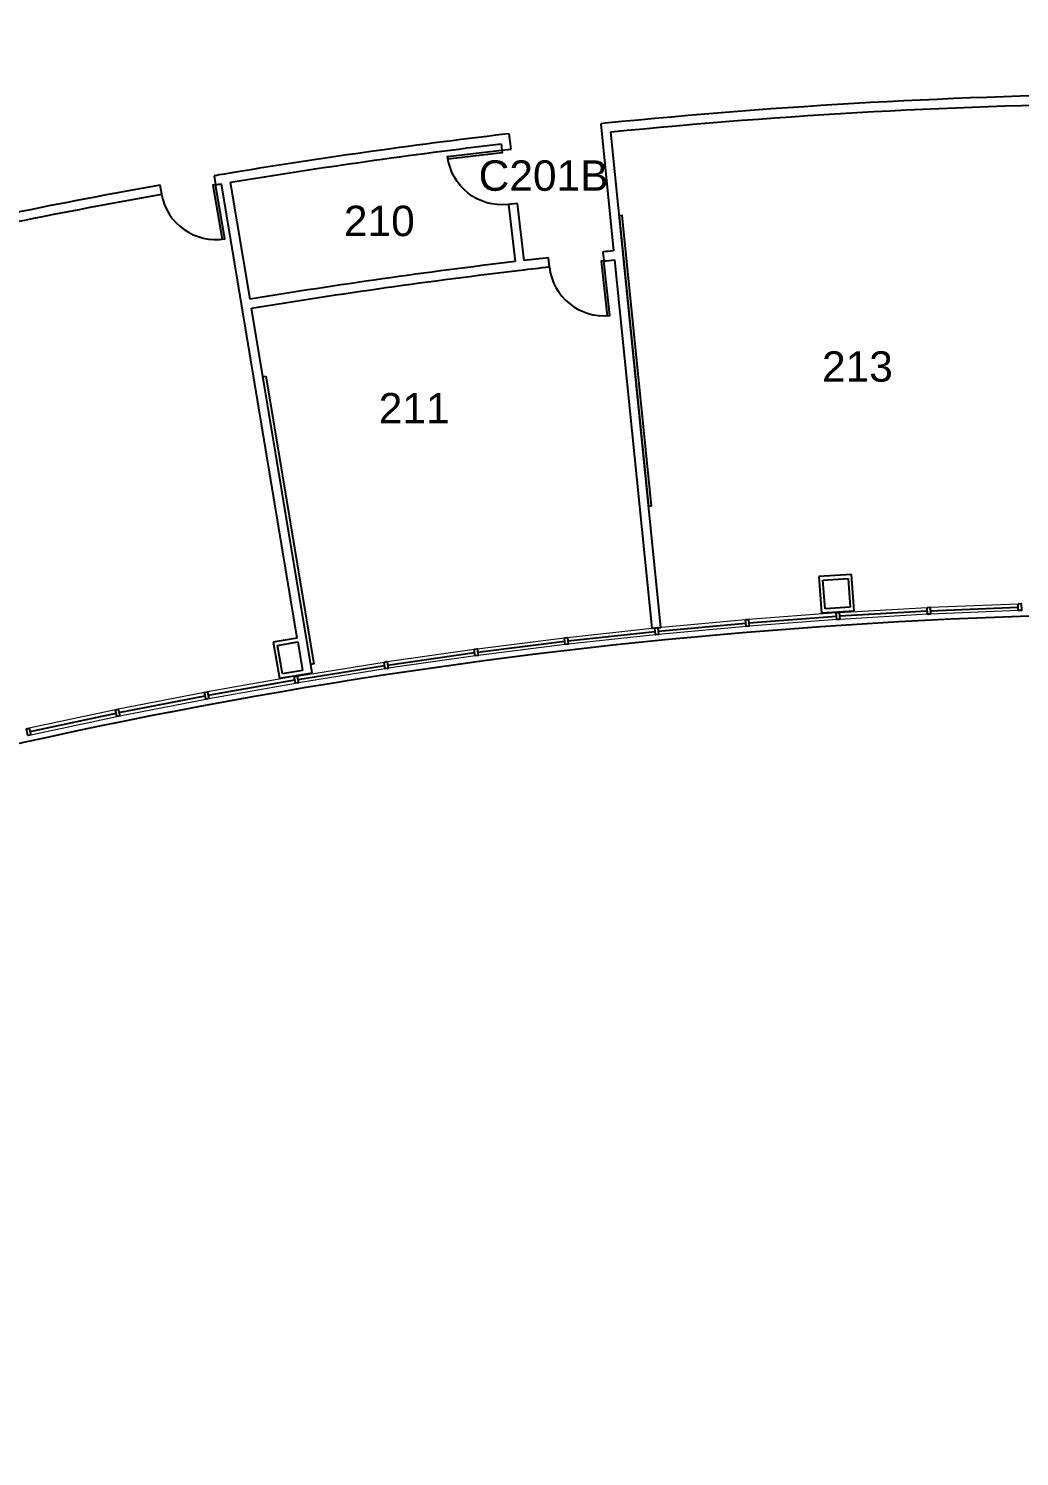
# Model space of a CAD drawing. Header units: inches. Extents: x -60 to 4788, y -1491 to 1233.
# Drawn here: x 2386 to 3038, y -968 to -29 of the extents above; entities that cross this region are included whole.
import ezdxf

# ---------------------------------------------------------------- set-up
doc = ezdxf.new("R2010")
doc.units = ezdxf.units.IN
doc.header["$LTSCALE"] = 48
doc.header["$MEASUREMENT"] = 0
doc.layers.add('A-Anno-Note', color=231, linetype='Continuous', lineweight=25)
doc.layers.add('A-FLOR-CASE', color=3, linetype='Continuous', lineweight=25)
for name, color, linetype in [('A-DOOR', 4, 'Continuous'), ('A-GLAZ', 3, 'Continuous'), ('A-WALL', 5, 'Continuous'), ('A-WALL-JAMB', 6, 'Continuous')]:
    doc.layers.add(name, color=color, linetype=linetype)

# ---------------------------------------------------------------- blocks, each defined once
blk = doc.blocks.new('*U433')
at = {"linetype": 'ByBlock', "lineweight": -2}
for p, q in [((13.51, 1.25), (-2.51, 1.25)), ((0.01, -1.25), (13.5, -1.25))]:
    blk.add_line(p, q, dxfattribs=at)
at = {"lineweight": -2}
for p, q in [((13.51, 1.25), (-2.51, 1.25)), ((0.01, -1.25), (13.5, -1.25))]:
    blk.add_line(p, q, dxfattribs=at)
blk = doc.blocks.new('*U434')
at = {"linetype": 'ByBlock', "lineweight": -2}
for p, q in [((20.25, 0), (1.25, 0)), ((-1.26, -2.5), (22.74, -2.5))]:
    blk.add_line(p, q, dxfattribs=at)
at = {"lineweight": -2}
for p, q in [((20.25, 0), (1.25, 0)), ((-1.26, -2.5), (22.74, -2.5))]:
    blk.add_line(p, q, dxfattribs=at)
blk = doc.blocks.new('*U435')
at = {"linetype": 'ByBlock', "lineweight": -2}
for p, q in [((-1.27, -2.5), (22.73, -2.5)), ((20.25, 0), (1.25, 0))]:
    blk.add_line(p, q, dxfattribs=at)
at = {"lineweight": -2}
for p, q in [((-1.27, -2.5), (22.73, -2.5)), ((20.25, 0), (1.25, 0))]:
    blk.add_line(p, q, dxfattribs=at)
blk = doc.blocks.new('*U436')
at = {"linetype": 'ByBlock', "lineweight": -2}
for p, q in [((19.15, 1.25), (-2.52, 1.25)), ((0.02, -1.25), (16.68, -1.25))]:
    blk.add_line(p, q, dxfattribs=at)
at = {"lineweight": -2}
for p, q in [((19.15, 1.25), (-2.52, 1.25)), ((0.02, -1.25), (16.68, -1.25))]:
    blk.add_line(p, q, dxfattribs=at)
blk = doc.blocks.new('*U437')
at = {"linetype": 'ByBlock', "lineweight": -2}
for p, q in [((20.25, 0), (1.25, 0)), ((-1.28, -2.5), (22.72, -2.5))]:
    blk.add_line(p, q, dxfattribs=at)
at = {"lineweight": -2}
for p, q in [((20.25, 0), (1.25, 0)), ((-1.28, -2.5), (22.72, -2.5))]:
    blk.add_line(p, q, dxfattribs=at)
blk = doc.blocks.new('*U445')
at = {"linetype": 'ByBlock', "lineweight": -2}
for p, q in [((10.1, -5.99), (10.06, 0.01)), ((46.06, 0.28), (46.1, -5.72))]:
    blk.add_line(p, q, dxfattribs=at)
at = {"lineweight": -2}
for p, q in [((10.1, -5.99), (10.06, 0.01)), ((46.06, 0.28), (46.1, -5.72))]:
    blk.add_line(p, q, dxfattribs=at)
at = {"linetype": 'ByBlock', "lineweight": -2, "extrusion": (-1.3248e-41, 5.88351e-41, -1)}
for start, end in [(269.84877, 269.95489), (269.02131, 269.30739), (266.33211, 269.02131)]:
    blk.add_arc((0, 3810), 3810, start, end, dxfattribs=at)
at = {"lineweight": -2, "extrusion": (-1.3248e-41, 5.88351e-41, -1)}
for start, end in [(269.84877, 269.95489), (269.02131, 269.30739), (266.33211, 269.02131)]:
    blk.add_arc((0, 3810), 3810, start, end, dxfattribs=at)
at = {"linetype": 'ByBlock', "lineweight": -2}
for start, end in [(271.02374, 273.66796), (270.04511, 270.15165), (270.69218, 270.93365)]:
    blk.add_arc((0, 3810), 3816, start, end, dxfattribs=at)
at = {"lineweight": -2}
for start, end in [(271.02374, 273.66796), (270.04511, 270.15165), (270.69218, 270.93365)]:
    blk.add_arc((0, 3810), 3816, start, end, dxfattribs=at)
blk = doc.blocks.new('*U447')
at = {"linetype": 'ByBlock', "lineweight": -2}
for p, q in [((0, 3), (0, -3)), ((243.51, 3), (0, 3)), ((333.51, 3), (249.51, 3)), ((0, -3), (327.5, -3))]:
    blk.add_line(p, q, dxfattribs=at)
at = {"lineweight": -2}
for p, q in [((0, 3), (0, -3)), ((243.51, 3), (0, 3)), ((333.51, 3), (249.51, 3)), ((0, -3), (327.5, -3))]:
    blk.add_line(p, q, dxfattribs=at)
blk = doc.blocks.new('*U448')
at = {"linetype": 'ByBlock', "lineweight": -2}
for p, q in [((22.01, 3), (3.01, 3)), ((24.51, 3), (327.5, 3)), ((0.52, -3), (243.5, -3)), ((249.5, -3), (327.5, -3))]:
    blk.add_line(p, q, dxfattribs=at)
at = {"lineweight": -2}
for p, q in [((22.01, 3), (3.01, 3)), ((24.51, 3), (327.5, 3)), ((0.52, -3), (243.5, -3)), ((249.5, -3), (327.5, -3))]:
    blk.add_line(p, q, dxfattribs=at)
blk = doc.blocks.new('*U450')
at = {"linetype": 'ByBlock', "lineweight": -2}
for p, q in [((43.87, 3), (6, 3)), ((43.87, -3), (43.87, 3)), ((79.87, 3), (79.87, -3)), ((84, 3), (79.87, 3)), ((6, -3), (43.87, -3)), ((79.87, -3), (90, -3))]:
    blk.add_line(p, q, dxfattribs=at)
at = {"lineweight": -2}
for p, q in [((43.87, 3), (6, 3)), ((43.87, -3), (43.87, 3)), ((79.87, 3), (79.87, -3)), ((84, 3), (79.87, 3)), ((6, -3), (43.87, -3)), ((79.87, -3), (90, -3))]:
    blk.add_line(p, q, dxfattribs=at)
blk = doc.blocks.new('*U451')
at = {"linetype": 'ByBlock', "lineweight": -2}
for p, q in [((812.51, 79.58), (815.44, 80.2)), ((431.41, 17.93), (430.72, 23.89)), ((466.48, 28.04), (467.17, 22.08)), ((228.26, 0.69), (227.88, 6.67)), ((263.81, 8.95), (264.19, 2.96)), ((-3, -6), (0, -6))]:
    blk.add_line(p, q, dxfattribs=at)
at = {"lineweight": -2}
for p, q in [((812.51, 79.58), (815.44, 80.2)), ((431.41, 17.93), (430.72, 23.89)), ((466.48, 28.04), (467.17, 22.08)), ((228.26, 0.69), (227.88, 6.67)), ((263.81, 8.95), (264.19, 2.96)), ((-3, -6), (0, -6))]:
    blk.add_line(p, q, dxfattribs=at)
at = {"linetype": 'ByBlock', "lineweight": -2, "extrusion": (4.45714e-44, 4.91483e-45, -1)}
for start, end in [(258.01937, 263.11976), (263.79668, 265.96547), (263.64947, 263.7084), (266.64502, 269.95586), (266.05376, 266.11532)]:
    blk.add_arc((0, 3894), 3894, start, end, dxfattribs=at)
at = {"lineweight": -2, "extrusion": (4.45714e-44, 4.91483e-45, -1)}
for start, end in [(258.01937, 263.11976), (263.79668, 265.96547), (263.64947, 263.7084), (266.64502, 269.95586), (266.05376, 266.11532)]:
    blk.add_arc((0, 3894), 3894, start, end, dxfattribs=at)
at = {"linetype": 'ByBlock', "lineweight": -2}
for start, end in [(276.87983, 282.02478), (273.99038, 276.24746), (276.24746, 276.35094), (270, 273.35539), (273.88427, 273.99038)]:
    blk.add_arc((0, 3894), 3900, start, end, dxfattribs=at)
at = {"lineweight": -2}
for start, end in [(276.87983, 282.02478), (273.99038, 276.24746), (276.24746, 276.35094), (270, 273.35539), (273.88427, 273.99038)]:
    blk.add_arc((0, 3894), 3900, start, end, dxfattribs=at)
blk = doc.blocks.new('*U452')
at = {"linetype": 'ByBlock', "lineweight": -2}
for p, q in [((193.1, -1.22), (192.77, 4.77)), ((228.72, 6.72), (229.04, 0.73)), ((-3, -6), (0, -6))]:
    blk.add_line(p, q, dxfattribs=at)
at = {"lineweight": -2}
for p, q in [((193.1, -1.22), (192.77, 4.77)), ((228.72, 6.72), (229.04, 0.73)), ((-3, -6), (0, -6))]:
    blk.add_line(p, q, dxfattribs=at)
at = {"linetype": 'ByBlock', "lineweight": -2}
for start, end in [(276.58294, 277.64417), (276.2821, 276.58294), (273.36687, 276.2821), (270, 272.73431), (272.73431, 272.83798)]:
    blk.add_arc((0, 3894), 3900, start, end, dxfattribs=at)
at = {"lineweight": -2}
for start, end in [(276.58294, 277.64417), (276.2821, 276.58294), (273.36687, 276.2821), (270, 272.73431), (272.73431, 272.83798)]:
    blk.add_arc((0, 3894), 3900, start, end, dxfattribs=at)
at = {"linetype": 'ByBlock', "lineweight": -2, "extrusion": (4.45344e-44, -5.23947e-45, -1)}
for start, end in [(262.36357, 263.38028), (263.75468, 266.63273), (263.41706, 263.7179), (267.30983, 269.95586), (267.16243, 267.22155)]:
    blk.add_arc((0, 3894), 3894, start, end, dxfattribs=at)
at = {"lineweight": -2, "extrusion": (4.45344e-44, -5.23947e-45, -1)}
for start, end in [(262.36357, 263.38028), (263.75468, 266.63273), (263.41706, 263.7179), (267.30983, 269.95586), (267.16243, 267.22155)]:
    blk.add_arc((0, 3894), 3894, start, end, dxfattribs=at)
blk = doc.blocks.new('*U562')
at = {"linetype": 'ByBlock', "lineweight": -2}
for p, q in [((13.32, 1.25), (-0.01, 1.25)), ((-2.49, -1.25), (19.31, -1.25))]:
    blk.add_line(p, q, dxfattribs=at)
at = {"lineweight": -2}
for p, q in [((13.32, 1.25), (-0.01, 1.25)), ((-2.49, -1.25), (19.31, -1.25))]:
    blk.add_line(p, q, dxfattribs=at)
blk = doc.blocks.new('*U563')
at = {"linetype": 'ByBlock', "lineweight": -2}
for p, q in [((16.6, 1.25), (-0.02, 1.25)), ((-2.48, -1.25), (19.12, -1.25))]:
    blk.add_line(p, q, dxfattribs=at)
at = {"lineweight": -2}
for p, q in [((16.6, 1.25), (-0.02, 1.25)), ((-2.48, -1.25), (19.12, -1.25))]:
    blk.add_line(p, q, dxfattribs=at)

msp = doc.modelspace()

# ---------------------------------------------------------------- linework, layer by layer
at = {"layer": 'A-DOOR', "linetype": 'ByBlock', "lineweight": -2}
for points in [[(2697.07, -109.13), (2697.27, -110.86), (2661.52, -115.07), (2661.32, -113.33)], [(2508.67, -131.94), (2506.95, -132.24), (2513.08, -167.71), (2514.81, -167.41)], [(2764.07, -182.06), (2762.33, -182.25), (2766.19, -218.04), (2767.93, -217.85)]]:
    msp.add_lwpolyline(points, close=True, dxfattribs=at)
at = {"layer": 'A-DOOR', "linetype": 'ByBlock', "lineweight": -2, "extrusion": (-7.24028e-54, -2.40254e-54, -1)}
msp.add_arc((-2697.07, -109.13), 36, 263.28955, 353.28955, dxfattribs=at)
at = {"layer": 'A-DOOR', "linetype": 'ByBlock', "lineweight": -2}
for centre, start, end in [((2508.67, -131.94), 189.81242, 279.81242), ((2764.07, -182.06), 186.15367, 276.15367)]:
    msp.add_arc(centre, 36, start, end, dxfattribs=at)
at = {"layer": 'A-FLOR-CASE'}
for points in [[(2774.18, -152.26), (2793.51, -343.29), (2795.5, -343.08), (2776.17, -152.06)], [(2541.78, -257.71), (2573.28, -447.11), (2571.31, -447.43), (2539.76, -258.05)]]:
    msp.add_lwpolyline(points, close=True, dxfattribs=at)
at = {"layer": 'A-GLAZ', "linetype": 'ByBlock', "lineweight": 18}
for points in [[(2918.97, -413.29), (2976.76, -409.94)], [(2978.76, -409.84), (3036.6, -407.45)], [(3036.75, -411.95), (2978.98, -414.33)], [(2799.66, -423.2), (2857.28, -417.91)], [(2857.65, -422.4), (2800.11, -427.68)], [(2916.97, -413.42), (2859.27, -417.75)], [(2917.27, -417.91), (2859.65, -422.23)], [(2976.98, -414.43), (2919.26, -417.78)], [(2680.75, -437.11), (2738.16, -429.89)], [(2740.15, -429.66), (2797.67, -423.4)], [(2798.12, -427.88), (2740.67, -434.13)], [(2621.49, -445.56), (2678.77, -437.38)], [(2738.69, -434.36), (2681.35, -441.57)], [(2562.38, -455.01), (2619.52, -445.86)], [(2620.19, -450.31), (2563.13, -459.44)], [(2679.37, -441.84), (2622.16, -449.95)], [(2560.41, -455.34), (2503.44, -465.44)], [(2504.26, -469.87), (2561.16, -459.78)], [(2501.47, -465.81), (2444.68, -476.86)], [(2442.72, -477.26), (2386.12, -489.27)], [(2445.58, -481.27), (2502.3, -470.23)], [(2387.09, -493.66), (2443.62, -481.67)]]:
    msp.add_lwpolyline(points, dxfattribs=at)
at = {"layer": 'A-GLAZ', "linetype": 'ByBlock', "lineweight": -2}
for points in [[(2919.12, -415.54), (2976.87, -412.18)], [(2978.87, -412.08), (3036.67, -409.7)], [(2799.88, -425.44), (2857.47, -420.16)], [(2859.46, -419.99), (2917.12, -415.67)], [(2740.41, -431.89), (2797.89, -425.64)], [(2621.83, -447.79), (2679.07, -439.61)], [(2681.05, -439.34), (2738.43, -432.13)], [(2562.76, -457.23), (2619.85, -448.09)], [(2503.85, -467.65), (2560.79, -457.56)], [(2445.13, -479.07), (2501.88, -468.02)], [(2386.6, -491.47), (2443.17, -479.47)]]:
    msp.add_lwpolyline(points, dxfattribs=at)
at = {"layer": 'A-GLAZ'}
msp.add_arc((3154.56, -3972), 3558, 87.0644, 122.41203, dxfattribs=at)
at = {"layer": 'A-WALL-JAMB', "linetype": 'ByBlock', "lineweight": -2}
for points in [[(2976.76, -409.94), (2978.76, -409.84), (2978.98, -414.33), (2976.98, -414.43)], [(3036.6, -407.45), (3038.6, -407.39), (3038.75, -411.89), (3036.75, -411.95)], [(2857.28, -417.91), (2859.27, -417.75), (2859.65, -422.23), (2857.65, -422.4)], [(2916.97, -413.42), (2918.97, -413.29), (2919.26, -417.78), (2917.27, -417.91)], [(2738.16, -429.89), (2740.15, -429.66), (2740.67, -434.13), (2738.69, -434.36)], [(2797.67, -423.4), (2799.66, -423.2), (2800.11, -427.68), (2798.12, -427.88)], [(2678.77, -437.38), (2680.75, -437.11), (2681.35, -441.57), (2679.37, -441.84)], [(2619.52, -445.86), (2621.49, -445.56), (2622.17, -450.01), (2620.19, -450.31)], [(2560.41, -455.34), (2562.38, -455.01), (2563.13, -459.44), (2561.16, -459.78)], [(2501.47, -465.81), (2503.44, -465.44), (2504.26, -469.87), (2502.3, -470.23)], [(2442.72, -477.26), (2444.68, -476.86), (2445.58, -481.27), (2443.62, -481.67)], [(2384.17, -489.7), (2386.12, -489.27), (2387.09, -493.66), (2385.14, -494.1)]]:
    msp.add_lwpolyline(points, close=True, dxfattribs=at)

# ---------------------------------------------------------------- block references
at = {"layer": 'A-WALL'}
for name, p, rotation in [('*U451', (3581.36, -101.46), 173.7074925624246), ('*U447', (2798.59, -423.31), 95.77644256735404), ('*U452', (2699.57, -104.68), 186.7099973120089), ('*U450', (2709.38, -188.1), 96.71044809515266), ('*U448', (2569.34, -453.84), 99.44476182154132), ('*U445', (2774.08, -181.04), 185.7317550962046), ('*U436', (2908.02, -390.73), 3.793946083420753), ('*U437', (2908.02, -390.73), 274.4999182309465), ('*U435', (2926.28, -411.06), 94.36064420436777), ('*U563', (2909.71, -412.16), 3.793946083420753), ('*U433', (2549.25, -433.65), 9.621642551897336), ('*U434', (2549.25, -433.65), 279.9559959030232), ('*U562', (2552.96, -454.83), 9.621642551897336)]:
    msp.add_blockref(name, p, dxfattribs=dict(at, rotation=rotation))

# ---------------------------------------------------------------- texts
at = {"layer": 'A-Anno-Note', "char_height": 20, "attachment_point": 1}
for s, insert in [('{\\fArial|b0|i0|c0|p34;C201B}', (2681.75, -115.89)), ('{\\fArial|b0|i0|c0|p34;210}', (2593.11, -145.69)), ('{\\fArial|b0|i0|c0|p34;213}', (2907.61, -241.47)), ('{\\fArial|b0|i0|c0|p34;211}', (2616, -268.87))]:
    msp.add_mtext(s, dxfattribs=dict(at, insert=insert))

doc.saveas('drawing.dxf')
